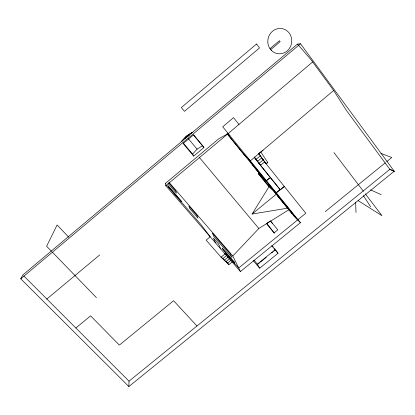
<?xml version="1.0" encoding="UTF-8"?>
<svg xmlns="http://www.w3.org/2000/svg" width="415" height="415" viewBox="0 0 415 415"><rect width="100%" height="100%" fill="white"/><g stroke="black" fill="none" stroke-linecap="round" stroke-linejoin="round"><path stroke-width="0.62" d="M128.868 386.557L20.75 278.807L22.82 274.963L297.519 44.083L300.512 43.762L394.25 171.25L128.868 386.557L129.018 381.172L23.733 275.882M288.067 208.086L252.087 214.047L268.993 186.698M193.727 156.066L192.581 154.126L197.063 149.146L202.608 145.732L203.962 147.496L193.727 156.066L183.056 143.455M185.194 138.714L186.864 136.929L189.354 135.311M186.325 136.286L181.428 141.515L186.283 136.219L192.114 132.427L186.325 136.286L186.864 136.929M238.962 124.438L233.521 117.642L222.736 126.798L300.45 222.663L240.43 271.566L232.825 255.972L258.82 228.499L289.068 209.648M240.43 271.566L165.798 185.733L228.209 133.552L312.64 61.934M297.519 44.083L311.048 59.765L333.639 90.47L250.364 160.88L248.367 159.116L297.664 219.898M259.152 153.451L263.094 150.116M260.49 152.347L258.81 153.737L266.124 163.806L267.742 162.436L260.812 152.046M269.978 48.664L279.435 40.696L280.167 41.676L270.715 49.644M20.75 278.807L300.512 43.762M183.202 143.533L193.494 134.891L203.962 147.496M165.3 183.513L218.949 138.641L228.209 133.552M46.646 299.189L99.714 254.935M254.213 157.513L279.995 189.541L280.291 189.805L284.322 186.454L276.011 193.203L265.963 180.873L266.171 181.065L270.404 177.573M260.278 155.941L261.818 157.856L257.674 161.29L255.775 158.94L256.18 159.272L260.345 155.822L258.789 153.887M263.266 159.858L262.84 159.526L264.703 161.84L260.594 165.237L258.732 162.929L259.142 163.277L263.266 159.858L261.751 157.975M266.124 163.806L267.763 162.452M75.862 328.011L90.589 315.841L119.37 345.098L173.589 300.719L196.964 325.993M266.902 180.1L269.252 178.165M276.26 192.607L279.995 189.541M252.087 214.047L276.566 193.935M166.565 184.971L201.187 224.826L210.192 236.789L206.136 240.129L221.06 257.212L225.08 253.918L224.795 253.275L226.678 255.443L222.673 258.721L221.164 256.994M224.271 260.221L228.255 256.958L227.96 256.314L229.811 258.446L225.843 261.694L222.393 258.073L222.673 258.721M225.553 261.035L227.399 263.151L230.854 260.319M221.06 257.212L228.94 264.594L232.384 261.777M275.991 250.494L278.029 253.285L259.691 268.194L257.336 264.194L275.311 249.565L274.507 248.564M257.425 264.516L259.391 262.913M260.376 262.114L266.285 257.305M271.701 252.896L272.686 252.097M273.672 251.293L275.145 250.095M325.277 211.614L385.307 162.779M386.801 161.565L391.786 157.508L380.954 153.4M129.018 381.172L389.83 169.346L394.25 171.25L389.83 169.346L346.437 110.463L333.639 90.47M258.81 153.737L259.162 153.457M300.45 222.663L294.214 216.474L273.039 190.371L267.592 185.173L258.255 173.678L259.328 172.956M270.393 220.92L277.822 229.858L274.087 232.903L266.544 223.4L270.44 220.972L272.432 223.374M370.642 189.894L381.089 194.64M358.104 200.595L381.966 215.686L365.335 193.836M264.703 161.84L264.277 161.502L305.819 213.248L238.687 267.991L229.511 257.798L229.811 258.446M227.503 133.723L229.952 135.705M257.674 161.29L257.269 160.953L259.142 163.277M260.594 165.237L260.184 164.89L280.291 189.805M270.191 177.387L270.466 177.63M248.658 158.779L244.58 155.189L227.327 133.926M258.255 173.678L263.338 178.424L227.021 133.666M266.357 181.391L260.807 176.204L269.325 186.693L275.218 192.316M51.569 251.36L46.61 246.245L57.109 224.972L68.729 237.183M52.472 252.289L96.446 297.654M227.472 262.913L228.94 264.594M228.255 256.958L226.383 254.805L226.678 255.443M169.149 182.444L232.825 255.972M168.687 182.73L175.763 190.89L176.453 193.255L167.982 183.487M253.223 260.636L259.691 268.194M199.184 157.249L258.68 228.302M271.623 245.644L278.029 253.285M183.093 142.822L192.581 154.126M188.296 138.631L197.141 149.224M193.577 134.854L202.608 145.732M266.544 223.4L268.526 225.796M272.484 246.069L273.293 247.065M254.271 156.906L256.18 159.272M266.549 223.306L274.44 233.24M254.182 260.153L257.336 264.194M333.935 152.57L363.405 191.294M363.307 195.564L370.605 206.748M227.104 262.493L227.399 263.151M220.697 248.876L218.544 243.994L213.414 238.085L215.437 242.827M165.253 183.316L165.798 185.733M355.645 202.152L356.003 212.48M256.553 43.995L181.36 107.563L184.468 111.329L259.536 47.933L256.553 43.995M254.317 166.674L252.86 165.352L262.742 177.055L254.317 166.674M279.165 197.384L277.827 196.098L292.419 213.725L279.165 197.384M196.938 215.328L188.841 205.99L189.764 208.605L197.997 218.103L196.938 215.328M230.341 253.876L212.319 233.074L213.741 236.353L232.084 257.507L230.341 253.876M180.966 200.59L168.205 185.889L168.412 186.797L181.282 201.617L180.966 200.59M234.081 261.766L222.191 248.071L222.782 249.399L234.771 263.198L234.081 261.766M271.358 50.391L269.434 47.834A12.72 11.968 -77.9 0 1 278.631 28.531A12.72 11.968 -77.9 0 1 291.086 45.064A12.72 11.968 -77.9 0 1 271.358 50.391"/></g></svg>
